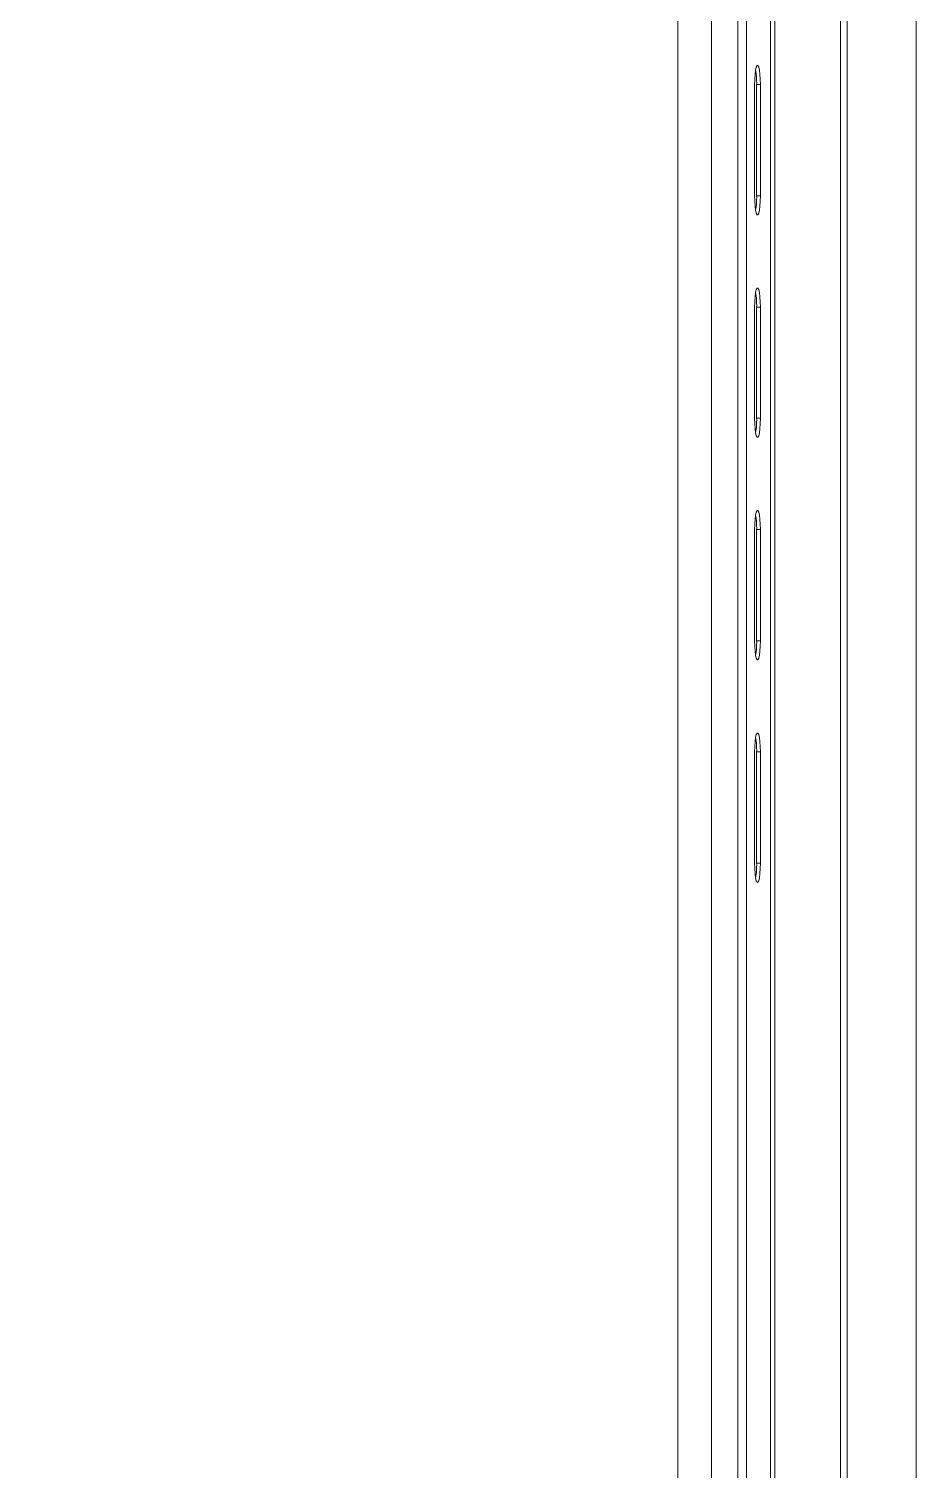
# Model space of a CAD drawing. Header units: inches. Extents: x 1518 to 2565, y 62 to 679.
# Drawn here: x 2123.65 to 2131.63, y 646.13 to 659.08 of the extents above; entities that cross this region are included whole.
import ezdxf

# ---------------------------------------------------------------- set-up
doc = ezdxf.new("R2010")
doc.units = ezdxf.units.IN
doc.header["$LTSCALE"] = 50
doc.header["$MEASUREMENT"] = 0
for name, color, linetype, lineweight in [('E2-ECOFEET', 254, 'Continuous', 5), ('ECOFEET', 254, 'Continuous', 5), ('TEXT', 1, 'Continuous', 20)]:
    doc.layers.add(name, color=color, linetype=linetype, lineweight=lineweight)

# ---------------------------------------------------------------- blocks, each defined once
blk = doc.blocks.new('Z1')
at = {"layer": 'ECOFEET', "color": 1, "linetype": 'Continuous'}
for p, q in [((0.617, 204.498), (0.617, 134.498)), ((0.832, 134.498), (0.832, 204.498)), ((0.871, 204.498), (0.871, 134.498)), ((1.523, 204.498), (1.523, 134.498)), ((2.142, 134.498), (2.142, 204.498)), ((0.301, 138.393), (0.301, 202.248))]:
    blk.add_line(p, q, dxfattribs=at)
for points in [[(1.461, 134.498), (0.871, 134.498), (0.832, 134.498), (0.617, 134.498), (0.54, 134.498), (0.54, 204.498), (0.617, 204.498), (0.832, 204.498), (0.871, 204.498), (1.461, 204.498)], [(0.291, 203.06), (0, 203.06), (-38.449, 203.06), (-38.449, 137.56), (0, 137.56), (0, 203.06)], [(0.708, 191.998), (0.742, 191.998), (0.742, 190.998), (0.708, 190.998)], [(0.708, 189.998), (0.742, 189.998), (0.742, 188.998), (0.708, 188.998)], [(0.708, 187.998), (0.742, 187.998), (0.742, 186.998), (0.708, 186.998)], [(0.708, 185.998), (0.742, 185.998), (0.742, 184.998), (0.708, 184.998)]]:
    blk.add_lwpolyline(points, dxfattribs=at)
blk.add_lwpolyline([(1.461, 134.498), (1.461, 204.498), (1.523, 204.498), (2.142, 204.498), (2.143, 204.498), (2.143, 134.498), (2.142, 134.498), (1.523, 134.498)], close=True, dxfattribs=at)
at = {"layer": 'ECOFEET', "color": 1, "linetype": 'Continuous', "flags": 128}
for points in [[(0.742, 191.998), (0.741, 192.046), (0.738, 192.09), (0.733, 192.127), (0.727, 192.154), (0.719, 192.168), (0.712, 192.168), (0.705, 192.154), (0.699, 192.127), (0.694, 192.09), (0.691, 192.046), (0.69, 191.998), (0.69, 190.998), (0.691, 190.949), (0.694, 190.905), (0.699, 190.868), (0.705, 190.841), (0.712, 190.827), (0.719, 190.827), (0.727, 190.841), (0.733, 190.868), (0.738, 190.905), (0.741, 190.949), (0.742, 190.998)], [(0.742, 189.998), (0.741, 190.046), (0.738, 190.09), (0.733, 190.127), (0.727, 190.154), (0.719, 190.168), (0.712, 190.168), (0.705, 190.154), (0.699, 190.127), (0.694, 190.09), (0.691, 190.046), (0.69, 189.998), (0.69, 188.998), (0.691, 188.949), (0.694, 188.905), (0.699, 188.868), (0.705, 188.841), (0.712, 188.827), (0.719, 188.827), (0.727, 188.841), (0.733, 188.868), (0.738, 188.905), (0.741, 188.949), (0.742, 188.998)], [(0.742, 187.998), (0.741, 188.046), (0.738, 188.09), (0.733, 188.127), (0.727, 188.154), (0.719, 188.168), (0.712, 188.168), (0.705, 188.154), (0.699, 188.127), (0.694, 188.09), (0.691, 188.046), (0.69, 187.998), (0.69, 186.998), (0.691, 186.949), (0.694, 186.905), (0.699, 186.868), (0.705, 186.841), (0.712, 186.827), (0.719, 186.827), (0.727, 186.841), (0.733, 186.868), (0.738, 186.905), (0.741, 186.949), (0.742, 186.998)], [(0.742, 185.998), (0.741, 186.046), (0.738, 186.09), (0.733, 186.127), (0.727, 186.154), (0.719, 186.168), (0.712, 186.168), (0.705, 186.154), (0.699, 186.127), (0.694, 186.09), (0.691, 186.046), (0.69, 185.998), (0.69, 184.998), (0.691, 184.949), (0.694, 184.905), (0.699, 184.868), (0.705, 184.841), (0.712, 184.827), (0.719, 184.827), (0.727, 184.841), (0.733, 184.868), (0.738, 184.905), (0.741, 184.949), (0.742, 184.998)]]:
    blk.add_lwpolyline(points, dxfattribs=at)
at = {"layer": 'ECOFEET', "color": 1, "linetype": 'Continuous'}
for points in [[(0.699, 192.129, -0.044124), (0.708, 191.998), (0.708, 190.998, -0.044017), (0.699, 190.866)], [(0.699, 190.129, -0.044017), (0.708, 189.998), (0.708, 188.998, -0.044124), (0.699, 188.866)], [(0.699, 188.129, -0.044124), (0.708, 187.998), (0.708, 186.998, -0.044023), (0.699, 186.866)], [(0.699, 186.129, -0.044121), (0.708, 185.998), (0.708, 184.998, -0.044017), (0.699, 184.866)]]:
    blk.add_lwpolyline(points, format="xyb", dxfattribs=at)
blk = doc.blocks.new('*U215')
at = {"layer": 'E2-ECOFEET'}
blk.add_blockref('Z1', (60.859, 10.38), dxfattribs=at)

msp = doc.modelspace()

# ---------------------------------------------------------------- block references
at = {"layer": 'TEXT'}
msp.add_blockref('*U215', (2068.627, 456.206), dxfattribs=at)

doc.saveas('drawing.dxf')
